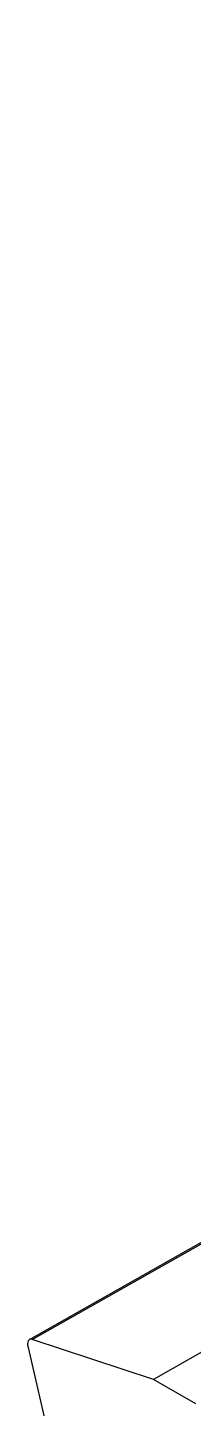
# Model space of a CAD drawing. Header units: millimetres. Extents: x 2693 to 3287, y 268 to 688.
# Drawn here: x 3051.01 to 3056.66, y 533.12 to 580.24 of the extents above; entities that cross this region are included whole.
import ezdxf

# ---------------------------------------------------------------- set-up
doc = ezdxf.new("R2010")
doc.units = ezdxf.units.MM

msp = doc.modelspace()

# ---------------------------------------------------------------- linework, layer by layer
at = {"color": 7, "linetype": 'Continuous'}
for p, q in [((3051.066, 535.467), (3130.187, 580.237)), ((3051.164, 535.47), (3130.285, 580.24)), ((3134.417, 578.876), (3055.296, 534.106)), ((3055.296, 534.106), (3051.164, 535.47)), ((3051.022, 535.199), (3051.952, 531.199)), ((3056.747, 533.268), (3055.296, 534.106))]:
    msp.add_line(p, q, dxfattribs=at)
for points, start_tangent, end_tangent in [([(3051.027, 535.425), (3051.006, 535.33), (3051.022, 535.199)], (-0.496813, -0.867857), (0.226388, -0.974037)), ([(3051.066, 535.466), (3051.027, 535.425)], (-0.855111, -0.518445), (-0.496813, -0.867857)), ([(3051.164, 535.47), (3051.082, 535.474), (3051.066, 535.466)], (-0.949606, 0.313446), (-0.855111, -0.518445))]:
    msp.add_spline(points, degree=3, dxfattribs=dict(at, start_tangent=start_tangent, end_tangent=end_tangent))

doc.saveas('drawing.dxf')
